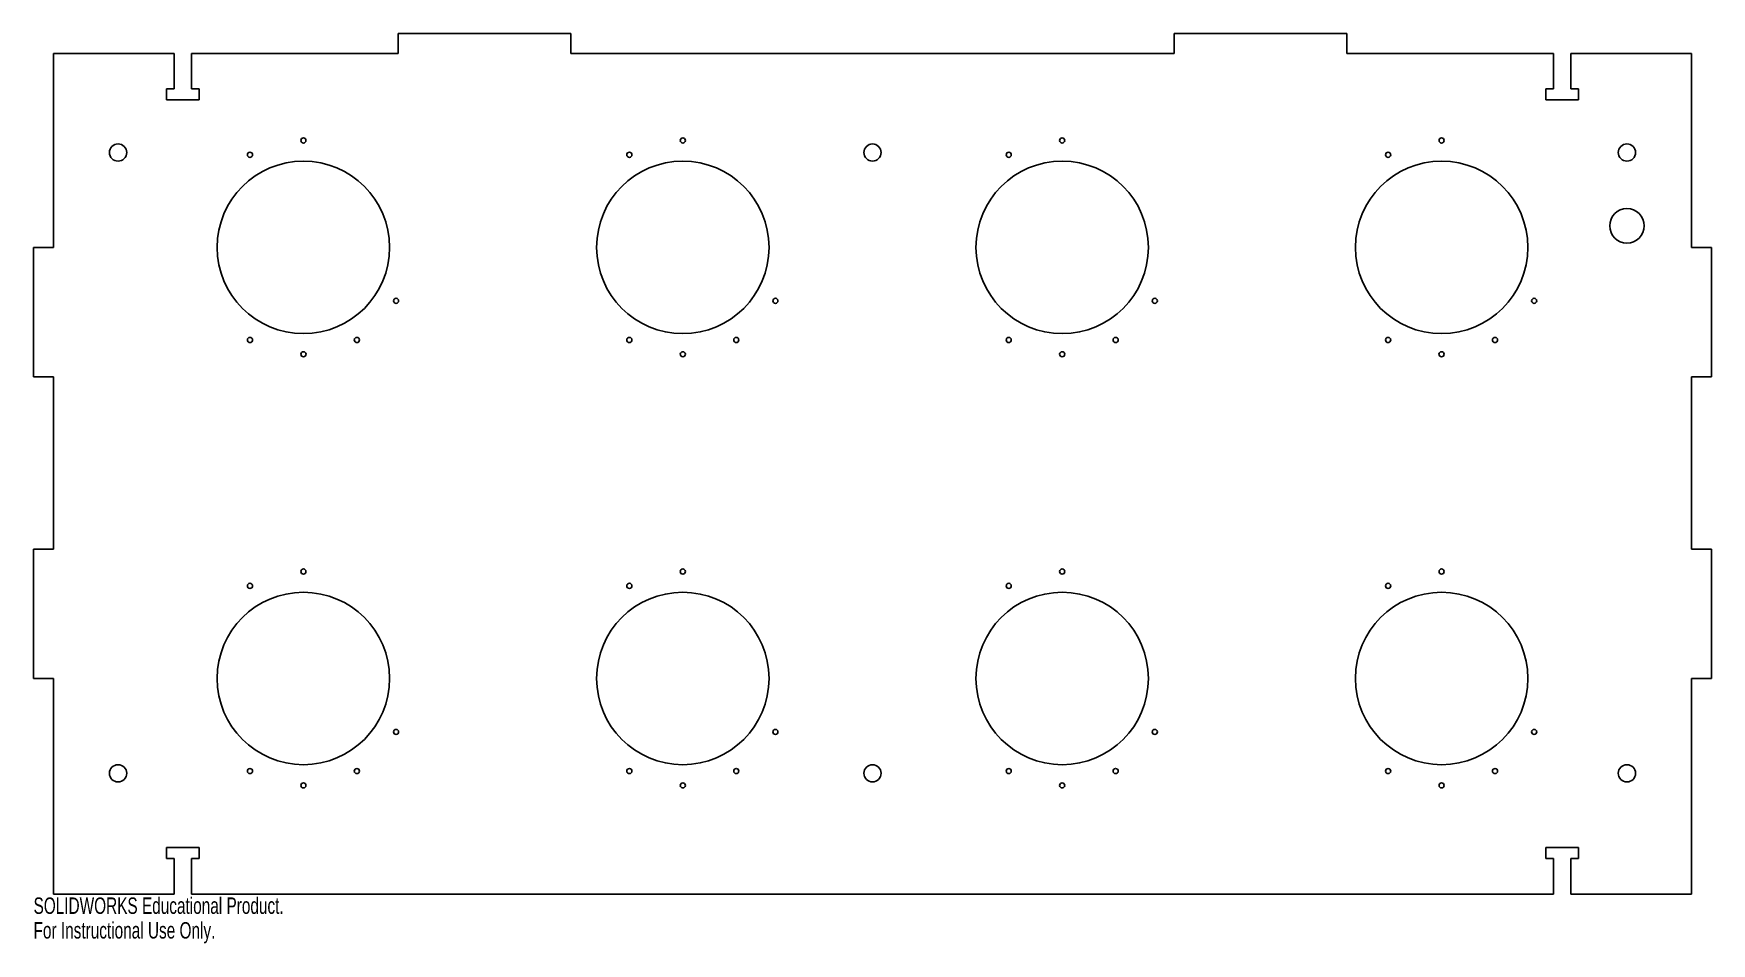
# Model space of a CAD drawing. Header units: inches. Extents: x -9.7 to 9.7, y -5.6 to 5.
import ezdxf

# ---------------------------------------------------------------- set-up
doc = ezdxf.new("R2010")
doc.units = ezdxf.units.IN
doc.header["$MEASUREMENT"] = 0
doc.styles.add('SLDTEXTSTYLE0', font='TXT', dxfattribs={"width": 0.7})

msp = doc.modelspace()

# ---------------------------------------------------------------- linework, layer by layer
at = {"color": 7, "linetype": 'Continuous', "lineweight": 25}
for p, q in [((-5.5, 4.75), (-5.5, 4.98)), ((-5.5, 4.98), (-3.5, 4.98)), ((-3.5, 4.98), (-3.5, 4.75)), ((3.5, 4.75), (3.5, 4.98)), ((3.5, 4.98), (5.5, 4.98)), ((5.5, 4.98), (5.5, 4.75)), ((-9.5, 2.5), (-9.5, 4.75)), ((-9.5, 4.75), (-8.1, 4.75)), ((-8.1, 4.75), (-8.1, 4.34)), ((-7.9, 4.34), (-7.9, 4.75)), ((-7.9, 4.75), (-5.5, 4.75)), ((-3.5, 4.75), (3.5, 4.75)), ((5.5, 4.75), (7.9, 4.75)), ((7.9, 4.75), (7.9, 4.34)), ((8.1, 4.34), (8.1, 4.75)), ((8.1, 4.75), (9.5, 4.75)), ((9.5, 4.75), (9.5, 2.5)), ((-8.1, 4.34), (-8.19, 4.34)), ((-8.19, 4.34), (-8.19, 4.21)), ((-7.81, 4.34), (-7.9, 4.34)), ((-7.81, 4.21), (-7.81, 4.34)), ((7.9, 4.34), (7.81, 4.34)), ((7.81, 4.34), (7.81, 4.21)), ((8.19, 4.34), (8.1, 4.34)), ((8.19, 4.21), (8.19, 4.34)), ((-8.19, 4.21), (-7.81, 4.21)), ((7.81, 4.21), (8.19, 4.21)), ((-9.73, 1), (-9.73, 2.5)), ((-9.73, 2.5), (-9.5, 2.5)), ((9.5, 2.5), (9.73, 2.5)), ((9.73, 2.5), (9.73, 1)), ((-9.5, 1), (-9.73, 1)), ((-9.5, -1), (-9.5, 1)), ((9.73, 1), (9.5, 1)), ((9.5, 1), (9.5, -1)), ((-9.73, -2.5), (-9.73, -1)), ((-9.73, -1), (-9.5, -1)), ((9.5, -1), (9.73, -1)), ((9.73, -1), (9.73, -2.5)), ((-9.5, -2.5), (-9.73, -2.5)), ((-9.5, -5), (-9.5, -2.5)), ((9.73, -2.5), (9.5, -2.5)), ((9.5, -2.5), (9.5, -5)), ((-7.81, -4.46), (-8.19, -4.46)), ((-8.19, -4.46), (-8.19, -4.59)), ((-7.81, -4.59), (-7.81, -4.46)), ((8.19, -4.46), (7.81, -4.46)), ((7.81, -4.46), (7.81, -4.59)), ((8.19, -4.59), (8.19, -4.46)), ((-8.19, -4.59), (-8.1, -4.59)), ((-8.1, -4.59), (-8.1, -5)), ((-7.9, -5), (-7.9, -4.59)), ((-7.9, -4.59), (-7.81, -4.59)), ((7.81, -4.59), (7.9, -4.59)), ((7.9, -4.59), (7.9, -5)), ((8.1, -5), (8.1, -4.59)), ((8.1, -4.59), (8.19, -4.59)), ((-8.1, -5), (-9.5, -5)), ((7.9, -5), (-7.9, -5)), ((9.5, -5), (8.1, -5))]:
    msp.add_line(p, q, dxfattribs=at)
for centre, radius in [((-8.75, 3.6), 0.1), ((-6.6, 3.74), 0.0297), ((-2.2, 3.74), 0.0297), ((0, 3.6), 0.1), ((2.2, 3.74), 0.0297), ((6.6, 3.74), 0.0297), ((8.75, 3.6), 0.1), ((-7.22, 3.574), 0.0297), ((-2.82, 3.574), 0.0297), ((1.58, 3.574), 0.0297), ((5.98, 3.574), 0.0297), ((-6.6, 2.5), 1), ((-2.2, 2.5), 1), ((2.2, 2.5), 1), ((6.6, 2.5), 1), ((8.75, 2.75), 0.2), ((-5.526, 1.88), 0.0297), ((-1.126, 1.88), 0.0297), ((3.274, 1.88), 0.0298), ((7.674, 1.88), 0.0297), ((-7.22, 1.426), 0.0298), ((-5.98, 1.426), 0.0297), ((-2.82, 1.426), 0.0298), ((-1.58, 1.426), 0.0297), ((1.58, 1.426), 0.0297), ((2.82, 1.426), 0.0298), ((5.98, 1.426), 0.0298), ((7.22, 1.426), 0.0297), ((-6.6, 1.26), 0.0298), ((-2.2, 1.26), 0.0297), ((2.2, 1.26), 0.0298), ((6.6, 1.26), 0.0298), ((-6.6, -1.26), 0.0297), ((-2.2, -1.26), 0.0298), ((2.2, -1.26), 0.0298), ((6.6, -1.26), 0.0297), ((-6.6, -2.5), 1), ((-7.22, -1.426), 0.0297), ((-2.2, -2.5), 1), ((-2.82, -1.426), 0.0298), ((2.2, -2.5), 1), ((1.58, -1.426), 0.0297), ((6.6, -2.5), 1), ((5.98, -1.426), 0.0297), ((-5.526, -3.12), 0.0297), ((-1.126, -3.12), 0.0297), ((3.274, -3.12), 0.0297), ((7.674, -3.12), 0.0297), ((-8.75, -3.6), 0.1), ((0, -3.6), 0.1), ((8.75, -3.6), 0.1), ((-7.22, -3.574), 0.0297), ((-5.98, -3.574), 0.0297), ((-2.82, -3.574), 0.0297), ((-1.58, -3.574), 0.0298), ((1.58, -3.574), 0.0297), ((2.82, -3.574), 0.0298), ((5.98, -3.574), 0.0297), ((7.22, -3.574), 0.0297), ((-6.6, -3.74), 0.0297), ((-2.2, -3.74), 0.0297), ((2.2, -3.74), 0.0297), ((6.6, -3.74), 0.0297)]:
    msp.add_circle(centre, radius, dxfattribs=at)

# ---------------------------------------------------------------- texts
at = {"color": 7, "linetype": 'Continuous', "char_height": 0.1903, "attachment_point": 1, "style": 'SLDTEXTSTYLE0'}
for s, insert in [('SOLIDWORKS Educational Product.', (-9.73, -5.04)), ('For Instructional Use Only.', (-9.73, -5.326))]:
    msp.add_mtext(s, dxfattribs=dict(at, insert=insert))

doc.saveas('drawing.dxf')
